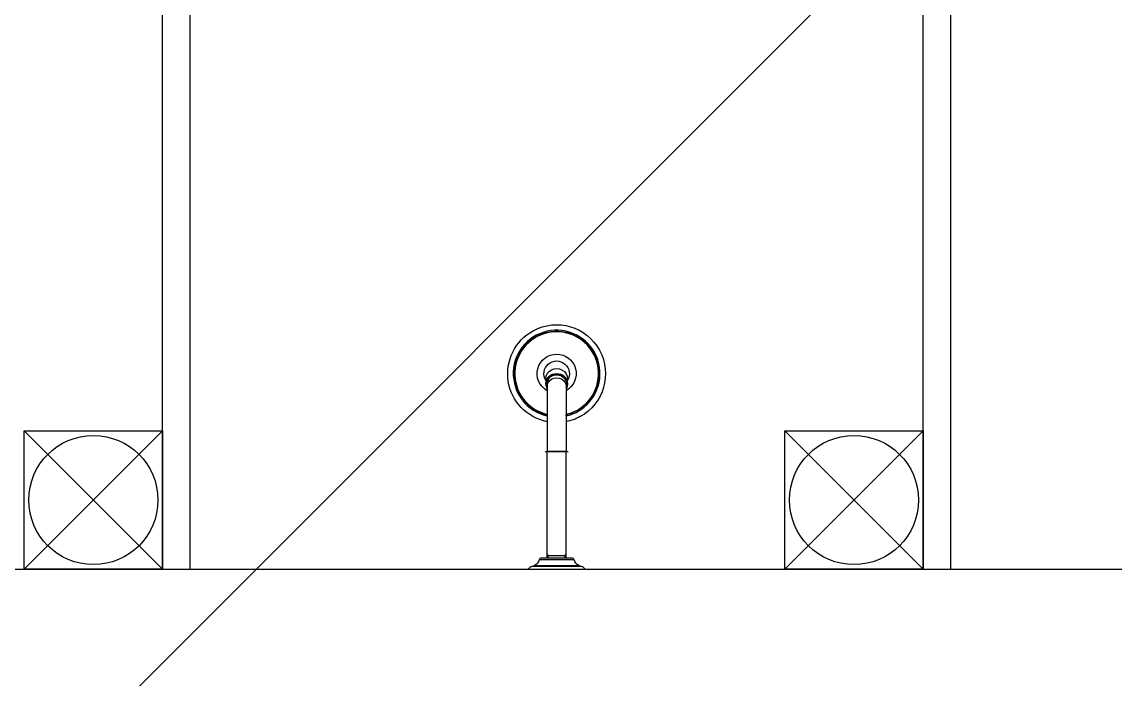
# Model space of a CAD drawing. Header units: millimetres. Extents: x 732 to 1037, y 127 to 299.
# Drawn here: x 735.025 to 736.211, y 283.858 to 284.571 of the extents above; entities that cross this region are included whole.
import ezdxf

# ---------------------------------------------------------------- set-up
doc = ezdxf.new("R2010")
doc.units = ezdxf.units.MM
doc.layers.add('I-ARQ', color=8, linetype='Continuous')

# ---------------------------------------------------------------- blocks, each defined once
blk = doc.blocks.new('A$C4CA24491')
at = {"layer": 'I-ARQ', "color": 2}
blk.add_line((0, 8.0036), (11.0419, 19.0455), dxfattribs=at)

msp = doc.modelspace()

# ---------------------------------------------------------------- linework, layer by layer
at = {"layer": 'I-ARQ'}
for p, q in [((735.1776, 283.9775), (735.1776, 285.1875)), ((735.2076, 283.9775), (735.2076, 285.1875)), ((736.0026, 283.9775), (736.0026, 285.1875)), ((736.0326, 283.9775), (736.0326, 285.1875)), ((735.1776, 283.9775), (735.0276, 284.1275)), ((735.1776, 284.1275), (735.0276, 283.9775)), ((735.0276, 283.9775), (735.0276, 284.1275)), ((735.0276, 284.1275), (735.1776, 284.1275)), ((735.1776, 284.1275), (735.1776, 283.9775)), ((736.0026, 283.9775), (735.8526, 284.1275)), ((736.0026, 284.1275), (735.8526, 283.9775)), ((735.8526, 283.9775), (735.8526, 284.1275)), ((735.8526, 284.1275), (736.0026, 284.1275)), ((736.0026, 284.1275), (736.0026, 283.9775)), ((734.4326, 283.9775), (740.3776, 283.9775)), ((735.1776, 283.9775), (735.0276, 283.9775)), ((736.0026, 283.9775), (735.8526, 283.9775))]:
    msp.add_line(p, q, dxfattribs=at)
for points in [[(735.5947, 284.1374, -0.700978), (735.5796, 284.236, -1), (735.6305, 284.1429, -0.07613), (735.6154, 284.1374)], [(735.6154, 284.1437, 0.06962), (735.6276, 284.1483, 5.480122), (735.5947, 284.1437)], [(735.6154, 284.1437), (735.6154, 284.145, 0.067971), (735.627, 284.1494, 5.429636), (735.5947, 284.145)], [(735.6154, 284.171), (735.6154, 284.1454, 0.067551), (735.6268, 284.1497, 5.416932), (735.5947, 284.1454)], [(735.5947, 284.171, -3.836175), (735.6154, 284.171)], [(735.5933, 284.1821, -1.802734), (735.6168, 284.1821)], [(735.5933, 284.1839), (735.5933, 284.1785, 0.128945), (735.5947, 284.1733)], [(735.578, 283.9805, 0.164371), (735.5742, 283.9775), (735.636, 283.9775, 0.164371), (735.6322, 283.9805)], [(735.586, 283.9878, -0.280777), (735.5811, 283.9817)], [(735.6242, 283.9878, 0.377188), (735.6222, 283.9895), (735.588, 283.9895, 0.377188), (735.586, 283.9878)], [(735.629, 283.9817, -0.280777), (735.6242, 283.9878)]]:
    msp.add_lwpolyline(points, format="xyb", dxfattribs=at)
for points in [[(735.6168, 284.1821), (735.6168, 284.1839)], [(735.6168, 284.1786), (735.6168, 284.1821)], [(735.5947, 284.1805), (735.5947, 284.171)], [(735.5947, 284.171), (735.5947, 284.1374)], [(735.6154, 284.1805), (735.6154, 284.171)], [(735.5947, 284.1374), (735.5947, 284.1052)], [(735.6154, 284.1437), (735.6154, 284.1374)], [(735.6154, 284.1374), (735.6154, 284.1052)], [(735.5927, 284.1052), (735.6175, 284.1052)], [(735.5947, 283.9895), (735.5947, 284.1052)], [(735.6154, 284.1052), (735.5947, 284.1052)], [(735.6154, 283.9895), (735.6154, 284.1052)], [(735.5958, 283.9895), (735.5958, 283.9919), (735.5947, 283.9937)], [(735.6154, 283.9919), (735.5947, 283.9919)], [(735.6144, 283.9919), (735.5969, 283.9919)], [(735.6144, 283.9919), (735.6154, 283.9937)], [(735.6144, 283.9895), (735.6144, 283.9919)], [(735.6242, 283.9878), (735.586, 283.9878)]]:
    msp.add_lwpolyline(points, dxfattribs=at)
msp.add_lwpolyline([(735.6322, 283.9805), (735.578, 283.9805), (735.5811, 283.9817), (735.629, 283.9817)], close=True, dxfattribs=at)
for centre in [(735.1026, 284.0525), (735.9276, 284.0525)]:
    msp.add_circle(centre, 0.07, dxfattribs=at)
at = {"layer": 'I-ARQ', "extrusion": (0, 0, -1)}
for centre, major_axis, ratio, start_param, end_param in [((735.6051, 284.1839), (-0.0118, 0), 0.939693, -0.000029, 1.070796), ((735.6051, 284.1839), (-0.0118, 0), 0.939693, 1.070796, 3.141564), ((735.6051, 284.1784), (0.0113, 0), 0.939693, 2.733002, 6.691777), ((735.6051, 284.1784), (0.0112, 0), 0.939693, 2.754135, 6.670643), ((735.6051, 284.1786), (-0.0118, 0), 0.939693, -0.000042, 3.14155), ((735.6051, 284.1785), (0.0105, 0), 0.939693, 3.141564, 4.212389), ((735.6051, 284.1754), (-0.0103, 0), 0.939693, 0, 3.141593), ((735.6051, 284.1785), (0.0105, 0), 0.939693, 4.212389, 6.283156), ((735.6051, 284.1785), (-0.0105, 0), 0.939693, -0.199439, -0.000029), ((735.6051, 284.1791), (0.00722, 0.00722), 1, 3.73929, 3.900306), ((735.6051, 284.1791), (-0.00722, 0.00722), 1, 2.382882, 2.5439), ((735.6051, 284.1786), (-0.0118, 0), 0.942388, 3.140774, 3.638398), ((735.6051, 284.1785), (0.0105, 0), 0.939693, -0.000029, 0.199444)]:
    msp.add_ellipse(centre, major_axis=major_axis, ratio=ratio, start_param=start_param, end_param=end_param, dxfattribs=at)

# ---------------------------------------------------------------- block references
msp.add_blockref('A$C4CA24491', (733.6326, 274.3273))

doc.saveas('drawing.dxf')
